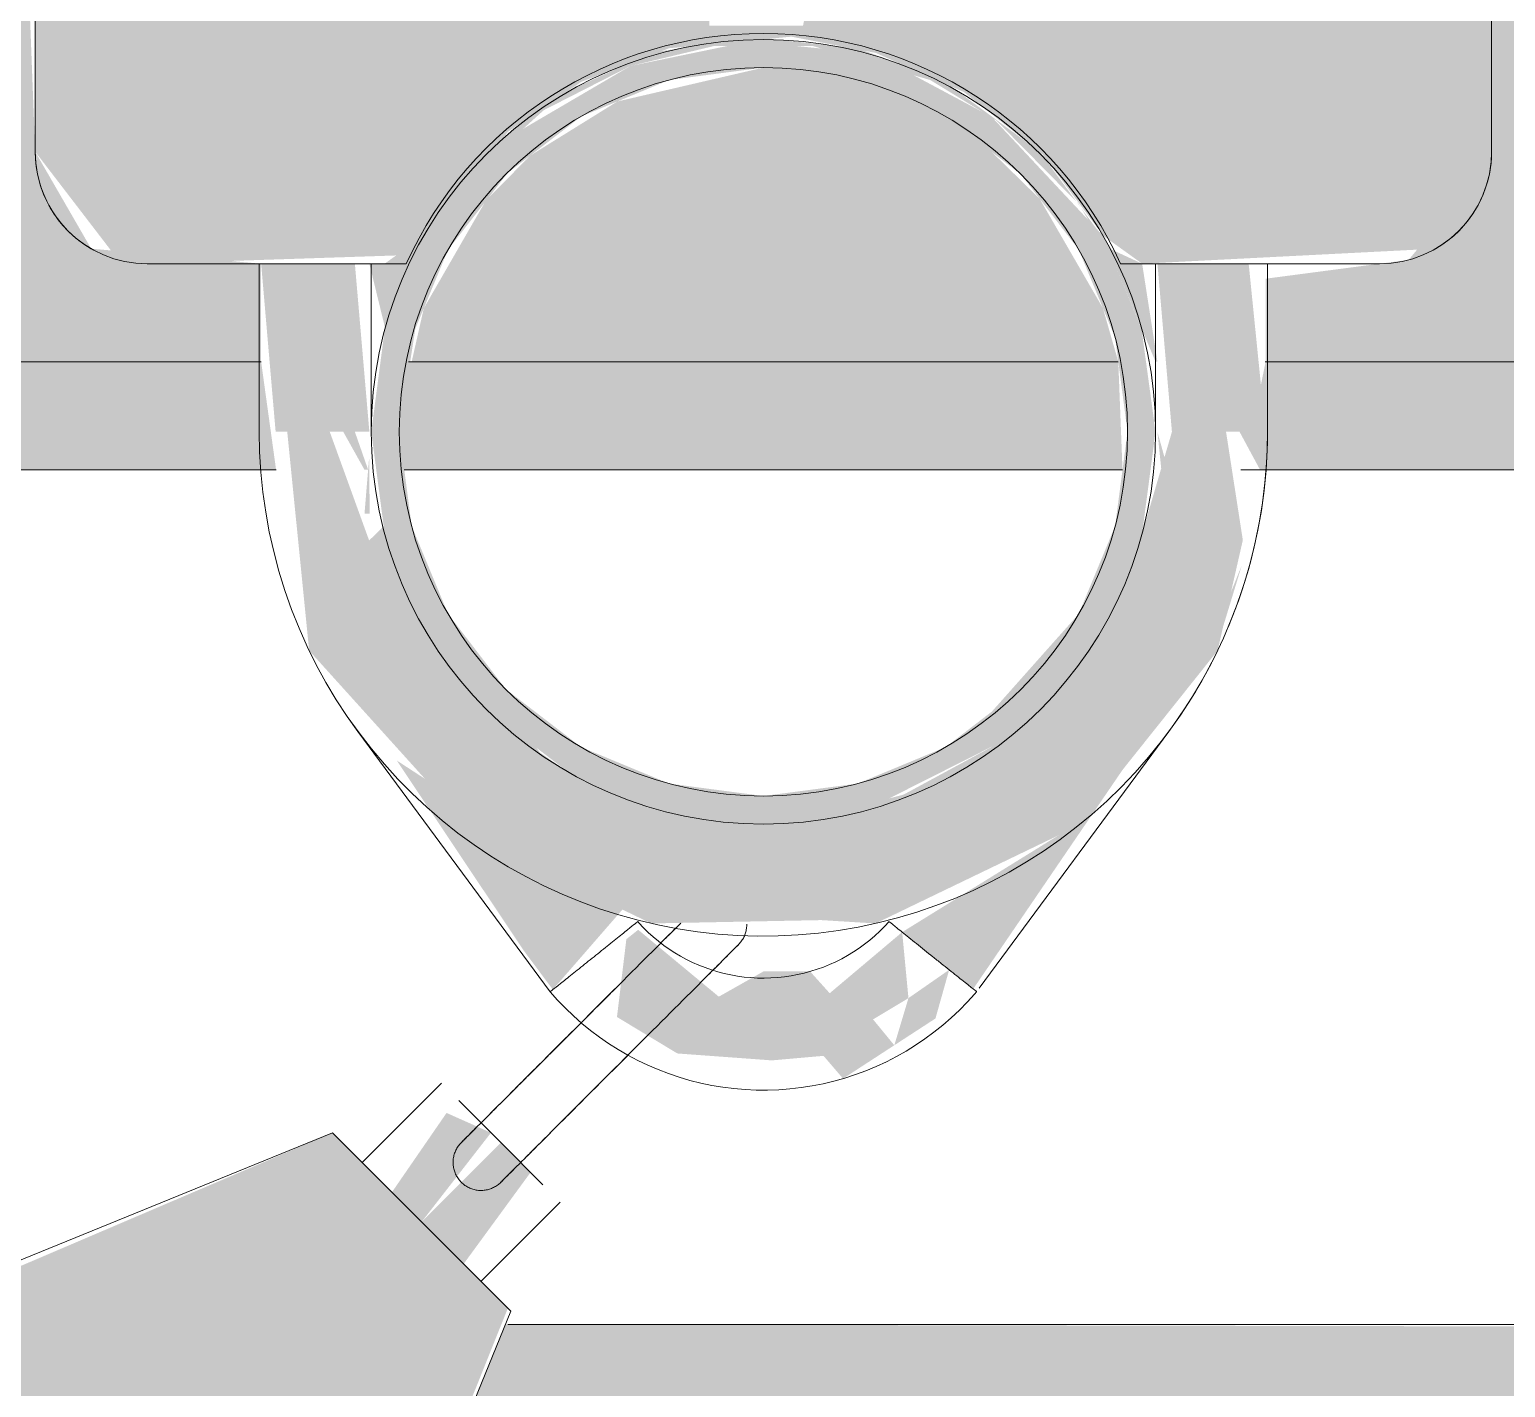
# Model space of a CAD drawing. Header units: inches. Extents: x -54880 to -186, y -132 to 853.
# Drawn here: x -25666.29 to -25659.7, y 282.67 to 288.73 of the extents above; entities that cross this region are included whole.
import ezdxf

# ---------------------------------------------------------------- set-up
doc = ezdxf.new("R2010")
doc.units = ezdxf.units.IN
doc.header["$MEASUREMENT"] = 0
doc.layers.add('Q-SPCQ', color=91, linetype='Continuous', lineweight=9)
doc.layers.add('S-BEAM', color=12, linetype='Continuous', lineweight=9)

# ---------------------------------------------------------------- blocks, each defined once
blk = doc.blocks.new('Girt_Z - 10_D-1029088-Section 13')
at = {"layer": 'S-BEAM'}
h = blk.add_hatch(color=256, dxfattribs=at)
h.paths.add_polyline_path([(-26260.6402, 287.25), (-25985.8902, 287.25), (-25985.8902, 289.6172), (-26260.6402, 289.6172)], flags=0)
h.paths.add_polyline_path([(-22802.1402, 287.25), (-22802.1402, 289.6172), (-23080.8902, 289.6172), (-23080.8902, 287.25), (-22838.9369, 287.25)], flags=0)
h.paths.add_polyline_path([(-25975.8902, 287.25), (-25908.0825, 287.3321), (-25907.8902, 287.5114), (-25907.8902, 289.4889), (-25907.7652, 289.5), (-25907.7652, 289.6172), (-25975.8902, 289.6172)], flags=0)
h.paths.add_polyline_path([(-23090.8902, 287.25), (-23090.8902, 289.6172), (-23370.3902, 289.6172), (-23370.3902, 287.25), (-23115.4109, 287.25)], flags=0)
h.paths.add_polyline_path([(-24913.5237, 287.25), (-24910.4242, 287.25), (-24910.4242, 289.5), (-24911.1065, 289.5), (-24911.1065, 289.0625), (-24911.3702, 289.0625), (-24911.4349, 288.75), (-24911.8531, 288.75), (-24911.8643, 289.0625), (-24912.1168, 289.0625), (-24912.1168, 289.5), (-24912.5152, 289.4375), (-24912.5857, 288.0654), (-24912.8858, 287.7045), (-24913.5237, 287.6206), (-24913.5237, 287.3974)], flags=0)
h.paths.add_polyline_path([(-24914.1956, 287.25), (-24914.1814, 287.25), (-24914.2497, 287.4887), (-24914.5322, 287.9771), (-24914.7256, 288.1705), (-24915.1134, 288.4113), (-24915.3715, 288.5107), (-24915.7652, 288.5625), (-24916.417, 288.4113), (-24916.8409, 288.1429), (-24916.9983, 287.9771), (-24917.2808, 287.4887), (-24917.3349, 287.25), (-24914.2497, 287.25)], flags=0)
h.paths.add_polyline_path([(-23380.3902, 287.25), (-23380.3902, 289.6172), (-23659.8902, 289.6172), (-23659.8902, 287.25), (-23391.8849, 287.25)], flags=0)
h.paths.add_polyline_path([(-24914.0152, 287.25), (-24914.0067, 287.25), (-24914.0749, 287.6875), (-24914.1956, 287.7266), (-24914.6521, 288.302), (-24914.9527, 288.4991), (-24915.3446, 288.6489), (-24915.7652, 288.7005), (-24916.2667, 288.6279), (-24916.7182, 288.4207), (-24917.0459, 288.1417), (-24917.2827, 287.811), (-24917.4556, 287.6875), (-24917.5237, 287.6875), (-24917.4527, 287.3974), (-24917.0764, 288.0788), (-24916.7453, 288.3724), (-24916.3567, 288.5705), (-24915.9873, 288.6583), (-24915.5432, 288.6583), (-24915.1134, 288.5455), (-24914.6521, 288.2703), (-24914.3579, 287.9536), (-24914.1956, 287.6819), (-24914.0564, 287.25)], flags=0)
h.paths.add_polyline_path([(-23669.8902, 287.25), (-23669.8902, 289.6172), (-23949.3902, 289.6172), (-23949.3902, 287.25), (-23737.4774, 287.25)], flags=0)
h.paths.add_polyline_path([(-23959.3902, 287.25), (-23959.3902, 289.6172), (-24238.8902, 289.6172), (-24238.8902, 287.25), (-24013.9514, 287.25)], flags=0)
h.paths.add_polyline_path([(-24918.0067, 287.25), (-24918.0067, 287.6875), (-24918.7652, 287.7545), (-24919.0152, 288.1875), (-24919.0152, 289.6172), (-24927.3617, 289.5419), (-24927.3617, 289.5), (-24928.1065, 289.5), (-24928.1065, 289.0625), (-24928.3702, 289.0625), (-24928.4349, 288.75), (-24928.8531, 288.75), (-24928.8643, 289.0625), (-24929.1168, 289.0625), (-24929.1168, 289.5), (-24930.3702, 289.5), (-24930.3702, 288.6875), (-24929.7367, 288.75), (-24929.7367, 289.375), (-24929.5492, 289.375), (-24929.5492, 288.6875), (-24926.6117, 288.6279), (-24926.6117, 287.25), (-24921.1317, 287.25)], flags=0)
h.paths.add_polyline_path([(-24248.8902, 287.25), (-24248.8902, 289.6172), (-24528.3902, 289.6172), (-24528.3902, 287.25), (-24290.4254, 287.25)], flags=0)
h.paths.add_polyline_path([(-25652.1688, 287.25), (-25652.1688, 288.6875), (-25649.2313, 288.75), (-25649.2313, 289.375), (-25649.0438, 289.375), (-25649.0438, 288.6875), (-25648.4103, 288.6875), (-25648.4103, 289.5), (-25649.6636, 289.5), (-25649.6636, 289.0625), (-25649.9273, 289.0625), (-25649.992, 288.75), (-25650.4103, 288.75), (-25650.4214, 289.0625), (-25650.674, 289.0625), (-25650.674, 289.5), (-25651.4188, 289.5419), (-25651.4188, 289.6172), (-25659.7652, 289.5312), (-25659.8357, 288.0654), (-25660.1358, 287.7045), (-25660.7737, 287.6206), (-25660.7737, 287.25), (-25655.5158, 287.25)], flags=0)
h.paths.add_polyline_path([(-24998.8901, 287.25), (-24986.6117, 287.25), (-24986.6117, 288.6875), (-24983.6742, 288.75), (-24983.6742, 289.375), (-24983.4867, 289.375), (-24983.4867, 288.6875), (-24982.8531, 288.6875), (-24982.8531, 289.5), (-24984.1065, 289.5), (-24984.1065, 289.0625), (-24984.3702, 289.0625), (-24984.4349, 288.75), (-24984.8531, 288.75), (-24984.8643, 289.0625), (-24985.1168, 289.0625), (-24985.1168, 289.5), (-24985.8617, 289.5419), (-24985.8617, 289.6172), (-25000.3617, 289.5419), (-25000.3617, 289.5), (-25001.1065, 289.5), (-25001.1065, 289.0625), (-25001.3702, 289.0625), (-25001.4349, 288.75), (-25001.8531, 288.75), (-25001.8643, 289.0625), (-25002.1168, 289.0625), (-25002.1168, 289.5), (-25002.7992, 289.5), (-25002.7992, 287.25)], flags=0)
h.paths.add_polyline_path([(-24538.3902, 287.25), (-24538.3902, 289.6172), (-24671.0152, 289.6172), (-24671.0152, 289.5), (-24670.8902, 289.4561), (-24670.8093, 287.3901), (-24670.7263, 287.2777), (-24670.6979, 287.25), (-24566.8994, 287.25)], flags=0)
h.paths.add_polyline_path([(-25664.1556, 287.25), (-25661.4314, 287.25), (-25661.4997, 287.4887), (-25661.7822, 287.9771), (-25661.9957, 288.1859), (-25662.4641, 288.453), (-25662.5946, 288.5071), (-25663.0152, 288.5625), (-25663.667, 288.4113), (-25664.0549, 288.1705), (-25664.2527, 287.9714), (-25664.5308, 287.4887), (-25664.5849, 287.25), (-25664.4225, 287.25)], flags=0)
h.paths.add_polyline_path([(-25661.2567, 287.25), (-25661.3249, 287.6875), (-25661.4601, 287.75), (-25661.7823, 288.1875), (-25662.2171, 288.5071), (-25662.5946, 288.6489), (-25663.0756, 288.7005), (-25663.5167, 288.6279), (-25663.9682, 288.4207), (-25664.2612, 288.1749), (-25664.5318, 287.8125), (-25664.7056, 287.6875), (-25664.7737, 287.6875), (-25664.7027, 287.3974), (-25664.3367, 288.0654), (-25663.9953, 288.3724), (-25663.6088, 288.5696), (-25663.2373, 288.6583), (-25662.7932, 288.6583), (-25662.2708, 288.5071), (-25661.9756, 288.3267), (-25661.6079, 287.9536), (-25661.4456, 287.6819), (-25661.2652, 287.25)], flags=0)
h.paths.add_polyline_path([(-24910.1742, 287.25), (-24909.0492, 287.25), (-24909.0492, 289.5), (-24910.1742, 289.5), (-24910.1742, 287.3974)], flags=0)
h.paths.add_polyline_path([(-24908.7992, 287.25), (-24827.8902, 287.25), (-24827.8902, 289.6172), (-24906.3617, 289.5419), (-24906.3617, 289.5), (-24907.1065, 289.5), (-24907.1065, 289.0625), (-24907.3702, 289.0625), (-24907.4349, 288.75), (-24907.8531, 288.75), (-24907.8643, 289.0625), (-24908.1168, 289.0625), (-24908.1168, 289.5), (-24908.7992, 289.5), (-24908.7992, 287.3974)], flags=0)
h.paths.add_polyline_path([(-25003.0492, 287.25), (-25003.0492, 289.5), (-25004.1742, 289.5), (-25004.1742, 287.25)], flags=0)
h.paths.add_polyline_path([(-25004.4242, 287.25), (-25004.4242, 289.5), (-25005.1065, 289.5), (-25005.1065, 289.0625), (-25005.3702, 289.0625), (-25005.4349, 288.75), (-25005.8531, 288.75), (-25005.8643, 289.0625), (-25006.1168, 289.0625), (-25006.1168, 289.5), (-25006.8617, 289.5419), (-25006.8617, 289.6172), (-25107.3902, 289.6172), (-25107.3902, 287.25), (-25007.5299, 287.25)], flags=0)
h.paths.add_polyline_path([(-25117.3902, 287.25), (-25117.3902, 289.6172), (-25396.8902, 289.6172), (-25396.8902, 287.25), (-25119.8474, 287.25)], flags=0)
h.paths.add_polyline_path([(-25905.9256, 287.25), (-25822.7652, 287.25), (-25822.7876, 289.6172), (-25906.2652, 289.6172), (-25906.2652, 289.5), (-25906.1402, 289.4561), (-25906.0704, 287.5279), (-25905.9684, 287.3321)], flags=0)
h.paths.add_polyline_path([(-25406.8902, 287.25), (-25406.8902, 289.6172), (-25571.9188, 289.5419), (-25571.9188, 289.5), (-25572.6636, 289.5), (-25572.6636, 289.0625), (-25572.9273, 289.0625), (-25572.992, 288.75), (-25573.4103, 288.75), (-25573.4214, 289.0625), (-25573.674, 289.0625), (-25573.674, 289.5), (-25574.3563, 289.5), (-25574.3563, 287.25), (-25465.4399, 287.25)], flags=0)
h.paths.add_polyline_path([(-25574.6063, 287.25), (-25574.6063, 289.5), (-25575.7313, 289.5), (-25575.7313, 287.25)], flags=0)
h.paths.add_polyline_path([(-25575.9813, 287.25), (-25575.9813, 289.5), (-25576.6636, 289.5), (-25576.6636, 289.0625), (-25576.9273, 289.0625), (-25576.992, 288.75), (-25577.4103, 288.75), (-25577.4214, 289.0625), (-25577.674, 289.0625), (-25577.7575, 289.5), (-25578.4188, 289.5419), (-25578.4188, 289.6172), (-25592.9188, 289.5419), (-25592.9188, 289.5), (-25593.6636, 289.5), (-25593.6636, 289.0625), (-25593.9273, 289.0625), (-25593.992, 288.75), (-25594.4103, 288.75), (-25594.4214, 289.0625), (-25594.674, 289.0625), (-25594.674, 289.5), (-25595.9273, 289.5), (-25595.9273, 288.6875), (-25595.2938, 288.6875), (-25595.2938, 289.375), (-25595.1063, 289.375), (-25595.0371, 288.6875), (-25592.1688, 288.6279), (-25592.1688, 287.25), (-25577.7575, 287.25)], flags=0)
h.paths.add_polyline_path([(-25821.2652, 287.25), (-25696.3902, 287.25), (-25696.3902, 289.6172), (-25821.2652, 289.6172), (-25821.2652, 287.3974)], flags=0)
h.paths.add_polyline_path([(-24817.8902, 287.25), (-24757.5152, 287.25), (-24757.5376, 289.6172), (-24817.8902, 289.6172)], flags=0)
h.paths.add_polyline_path([(-24672.8549, 287.25), (-24672.6402, 287.7652), (-24672.6402, 289.4889), (-24672.5152, 289.5), (-24672.5152, 289.6172), (-24756.0152, 289.6172), (-24756.0152, 287.25), (-24679.217, 287.25)], flags=0)
h.paths.add_polyline_path([(-25686.3902, 287.25), (-25669.9813, 287.25), (-25669.9813, 289.5), (-25670.6636, 289.5), (-25670.6636, 289.0625), (-25670.9273, 289.0625), (-25670.992, 288.75), (-25671.4103, 288.75), (-25671.4214, 289.0625), (-25671.674, 289.0625), (-25671.674, 289.5), (-25672.4188, 289.5419), (-25672.4188, 289.6172), (-25686.3902, 289.6172), (-25686.3902, 287.3974)], flags=0)
h.paths.add_polyline_path([(-25669.7313, 287.25), (-25668.6063, 287.25), (-25668.6063, 289.5), (-25669.7313, 289.5), (-25669.7313, 287.3974)], flags=0)
h.paths.add_polyline_path([(-25668.3563, 287.25), (-25665.2567, 287.25), (-25665.2567, 287.6875), (-25666.0152, 287.7545), (-25666.2652, 288.1875), (-25666.3156, 289.5), (-25666.6636, 289.5), (-25666.6636, 289.0625), (-25666.9273, 289.0625), (-25666.992, 288.75), (-25667.4103, 288.75), (-25667.4214, 289.0625), (-25667.674, 289.0625), (-25667.674, 289.5), (-25668.3563, 289.5), (-25668.3563, 287.3974)], flags=0)
h.paths.add_polyline_path([(-24954.8289, 288.6875), (-24931.6742, 288.75), (-24931.6742, 289.375), (-24931.4867, 289.375), (-24931.4867, 288.6875), (-24930.8531, 288.6875), (-24930.8531, 289.5), (-24932.1065, 289.5), (-24932.1065, 289.0625), (-24932.3702, 289.0625), (-24932.4349, 288.75), (-24932.8531, 288.75), (-24932.8643, 289.0625), (-24933.1168, 289.0625), (-24933.1168, 289.5), (-24933.8617, 289.5419), (-24933.8617, 289.6172), (-24953.3617, 289.5419), (-24953.3617, 289.5), (-24954.1065, 289.5), (-24954.1065, 289.0625), (-24954.3702, 289.0625), (-24954.4349, 288.75), (-24954.8531, 288.75), (-24954.8643, 289.0625), (-24955.1168, 289.0625), (-24955.1168, 289.5), (-24956.1417, 289.5), (-24956.1417, 289.3125), (-24956.3702, 289.3125), (-24956.369, 288.6875), (-24955.7829, 288.6875), (-24955.9655, 289.1891), (-24955.766, 289.1891), (-24955.7367, 289.2533), (-24955.691, 289.375), (-24955.5492, 289.375), (-24955.5492, 288.6875), (-24954.8531, 288.6875)], flags=0)
h.paths.add_polyline_path([(-24981.7367, 288.6875), (-24981.7367, 289.375), (-24981.5492, 289.375), (-24981.5492, 288.6875), (-24957.6742, 288.6875), (-24957.6742, 289.375), (-24957.4867, 289.375), (-24957.434, 289.2533), (-24957.2578, 289.1891), (-24957.4404, 288.6875), (-24956.8531, 288.6875), (-24956.8543, 289.3125), (-24957.0816, 289.3125), (-24957.0816, 289.5), (-24958.1065, 289.5), (-24958.1065, 289.0625), (-24958.3702, 289.0625), (-24958.4349, 288.75), (-24958.8531, 288.75), (-24958.8643, 289.0625), (-24959.1168, 289.0625), (-24959.1168, 289.5), (-24959.8617, 289.5419), (-24959.8617, 289.6172), (-24979.3617, 289.5419), (-24979.3617, 289.5), (-24980.1065, 289.5), (-24980.1065, 289.0625), (-24980.3702, 289.0625), (-24980.4349, 288.75), (-24980.8531, 288.75), (-24980.8643, 289.0625), (-24981.1168, 289.0625), (-24981.1168, 289.5), (-24982.3702, 289.5), (-24982.3702, 288.6875), (-24981.8617, 288.6875)], flags=0)
h.paths.add_polyline_path([(-25619.9273, 288.6875), (-25597.2313, 288.75), (-25597.2313, 289.375), (-25597.0438, 289.375), (-25597.0438, 288.6875), (-25596.4103, 288.6875), (-25596.4103, 289.5), (-25597.6636, 289.5), (-25597.6636, 289.0625), (-25597.9273, 289.0625), (-25597.992, 288.75), (-25598.4103, 288.75), (-25598.4214, 289.0625), (-25598.674, 289.0625), (-25598.674, 289.5), (-25599.4188, 289.5419), (-25599.4188, 289.6172), (-25618.9188, 289.5419), (-25618.9188, 289.5), (-25619.6636, 289.5), (-25619.6636, 289.0625), (-25619.9273, 289.0625), (-25619.992, 288.75), (-25620.4103, 288.75), (-25620.4214, 289.0625), (-25620.674, 289.0625), (-25620.674, 289.5), (-25621.6988, 289.5), (-25621.6988, 289.3125), (-25621.9273, 289.3125), (-25621.9261, 288.6875), (-25621.3401, 288.6875), (-25621.5226, 289.1891), (-25621.3231, 289.1891), (-25621.2938, 289.2533), (-25621.2938, 289.375), (-25621.1063, 289.375), (-25621.1063, 288.6875), (-25619.9523, 288.6875)], flags=0)
h.paths.add_polyline_path([(-25624.3853, 288.6875), (-25623.2313, 288.6875), (-25623.2313, 289.375), (-25623.0438, 289.375), (-25622.9911, 289.2533), (-25622.8149, 289.1891), (-25622.9975, 288.6875), (-25622.4103, 288.6875), (-25622.4114, 289.3125), (-25622.6387, 289.3125), (-25622.6387, 289.5), (-25623.6636, 289.5), (-25623.6636, 289.0625), (-25623.9273, 289.0625), (-25623.992, 288.75), (-25624.4103, 288.75), (-25624.4214, 289.0625), (-25624.674, 289.0625), (-25624.674, 289.5), (-25625.4188, 289.5419), (-25625.4188, 289.6172), (-25644.9188, 289.5419), (-25644.9188, 289.5), (-25645.6636, 289.5), (-25645.6636, 289.0625), (-25645.9273, 289.0625), (-25645.992, 288.75), (-25646.4103, 288.75), (-25646.4214, 289.0625), (-25646.674, 289.0625), (-25646.674, 289.5), (-25647.9273, 289.5), (-25647.9273, 288.6875), (-25647.2938, 288.6875), (-25647.2938, 289.375), (-25647.1063, 289.375), (-25647.1063, 288.6875), (-25624.386, 288.6875)], flags=0)
h = blk.add_hatch(color=256, dxfattribs=at)
h.paths.add_polyline_path([(-24990.2502, 286.7679), (-24986.6117, 286.7679), (-24986.6117, 287.25), (-25002.7992, 287.25), (-25002.7992, 286.7679), (-24998.8901, 286.7679)], flags=0)
h.paths.add_polyline_path([(-22802.1402, 286.7679), (-22802.1402, 287.25), (-23080.8902, 287.25), (-23080.8902, 286.7679), (-22838.9369, 286.7679)], flags=0)
h.paths.add_polyline_path([(-26260.3027, 286.7679), (-25985.8902, 286.7679), (-25985.8902, 287.25), (-26260.6402, 287.25), (-26260.6402, 286.7679)], flags=0)
h.paths.add_polyline_path([(-25975.8902, 286.7679), (-25907.7886, 286.7679), (-25908.0825, 287.25), (-25975.8902, 287.25)], flags=0)
h.paths.add_polyline_path([(-23090.8902, 286.7679), (-23090.8902, 287.25), (-23370.3902, 287.25), (-23370.3902, 286.7679), (-23115.4109, 286.7679)], flags=0)
h.paths.add_polyline_path([(-23380.3902, 286.7679), (-23380.3902, 287.25), (-23659.8902, 287.25), (-23659.8902, 286.7679), (-23391.8849, 286.7679)], flags=0)
h.paths.add_polyline_path([(-25905.6745, 286.7679), (-25822.7652, 286.7679), (-25822.7652, 287.25), (-25905.9256, 287.25)], flags=0)
h.paths.add_polyline_path([(-23669.8902, 286.7679), (-23669.8902, 287.25), (-23949.3902, 287.25), (-23949.3902, 286.7679), (-23737.4774, 286.7679)], flags=0)
h.paths.add_polyline_path([(-23959.3902, 286.7679), (-23959.3902, 287.25), (-24238.8902, 287.25), (-24238.8902, 286.7679), (-24013.9514, 286.7679)], flags=0)
h.paths.add_polyline_path([(-25821.2652, 286.7679), (-25696.3902, 286.7679), (-25696.3902, 287.25), (-25821.2652, 287.25)], flags=0)
h.paths.add_polyline_path([(-24248.8902, 286.7679), (-24248.8902, 287.25), (-24528.3902, 287.25), (-24528.3902, 286.7679), (-24290.4254, 286.7679)], flags=0)
h.paths.add_polyline_path([(-24538.3902, 286.7679), (-24538.3902, 287.25), (-24670.7407, 287.25), (-24670.92, 286.7679), (-24566.8994, 286.7679)], flags=0)
h.paths.add_polyline_path([(-25686.3902, 286.7679), (-25669.9813, 286.7679), (-25669.9813, 287.25), (-25686.3902, 287.25)], flags=0)
h.paths.add_polyline_path([(-24673.106, 286.7679), (-24672.8549, 287.25), (-24756.0152, 287.25), (-24756.0152, 286.7679), (-24679.217, 286.7679)], flags=0)
h.paths.add_polyline_path([(-25669.7313, 286.7679), (-25668.6063, 286.7679), (-25668.6063, 287.25), (-25669.7313, 287.25)], flags=0)
h.paths.add_polyline_path([(-25668.3563, 286.7679), (-25665.19, 286.7679), (-25665.2567, 287.25), (-25668.3563, 287.25), (-25668.3563, 286.9375)], flags=0)
h.paths.add_polyline_path([(-25664.6179, 286.7679), (-25661.4126, 286.7679), (-25661.4314, 287.25), (-25664.5991, 287.25), (-25664.6402, 286.9375)], flags=0)
h.paths.add_polyline_path([(-25664.7792, 286.7679), (-25664.8384, 286.9375), (-25664.8902, 286.9375), (-25664.7954, 286.7679)], flags=0)
h.paths.add_polyline_path([(-24757.5152, 286.7679), (-24757.5152, 287.25), (-24817.8902, 287.25), (-24817.8902, 286.7679), (-24765.6151, 286.7679)], flags=0)
h.paths.add_polyline_path([(-25661.2392, 286.7679), (-25661.2098, 286.7679), (-25661.2567, 286.9375)], flags=0)
h.paths.add_polyline_path([(-24827.8902, 286.7679), (-24827.8902, 287.25), (-24908.7992, 287.25), (-24908.7992, 286.7679), (-24843.3734, 286.7679)], flags=0)
h.paths.add_polyline_path([(-25661.1358, 286.7679), (-25661.0987, 286.7679), (-25661.1402, 286.7814)], flags=0)
h.paths.add_polyline_path([(-25660.7725, 286.7679), (-25652.1688, 286.7679), (-25652.1688, 287.25), (-25660.7737, 287.25), (-25660.8384, 286.9375), (-25660.8902, 286.9375), (-25660.7987, 286.7679), (-25660.7737, 286.7679)], flags=0)
h.paths.add_polyline_path([(-24909.0492, 286.7679), (-24909.0492, 287.25), (-24910.1742, 287.25), (-24910.1742, 286.7679)], flags=0)
h.paths.add_polyline_path([(-24910.4242, 286.7679), (-24910.4242, 287.25), (-24913.5237, 287.25), (-24913.5237, 286.7679), (-24912.4919, 286.7679)], flags=0)
h.paths.add_polyline_path([(-25592.1688, 286.7679), (-25575.9813, 286.7679), (-25575.9813, 287.25), (-25592.1688, 287.25), (-25592.1688, 286.9375)], flags=0)
h.paths.add_polyline_path([(-25575.7313, 286.7679), (-25574.6063, 286.7679), (-25574.6063, 287.25), (-25575.7313, 287.25)], flags=0)
h.paths.add_polyline_path([(-25574.3563, 286.7679), (-25406.8902, 286.7679), (-25406.8902, 287.25), (-25574.3563, 287.25)], flags=0)
h.paths.add_polyline_path([(-25396.8902, 286.7679), (-25117.3902, 286.7679), (-25117.3902, 287.25), (-25396.8902, 287.25)], flags=0)
h.paths.add_polyline_path([(-24913.9306, 286.7679), (-24913.942, 286.9375), (-24914.0067, 286.9906), (-24913.9401, 286.7679)], flags=0)
h.paths.add_polyline_path([(-25107.3902, 286.7679), (-25004.4242, 286.7679), (-25004.4242, 287.25), (-25107.3902, 287.25)], flags=0)
h.paths.add_polyline_path([(-24914.1626, 286.7679), (-24914.1814, 287.25), (-24917.3491, 287.25), (-24917.3349, 286.7679), (-24914.1647, 286.7679)], flags=0)
h.paths.add_polyline_path([(-25004.1742, 286.7679), (-25003.0492, 286.7679), (-25003.0492, 287.25), (-25004.1742, 287.25)], flags=0)
h.paths.add_polyline_path([(-24926.6117, 286.7679), (-24917.8954, 286.7679), (-24917.942, 286.9375), (-24918.0067, 286.9375), (-24918.0067, 287.25), (-24926.6117, 287.25), (-24926.6117, 286.9375)], flags=0)
h.paths.add_polyline_path([(-24917.5237, 286.9375), (-24917.5124, 286.9589), (-24917.5237, 287.25)], flags=0)
h.paths.add_polyline_path([(-24917.5691, 286.7679), (-24917.5413, 286.7679), (-24917.5706, 286.7679)], flags=0)
for p, q in [((-25668.3563, 287.25), (-25665.2567, 287.25)), ((-25664.5991, 287.25), (-25661.4314, 287.25)), ((-25660.776, 287.25), (-25652.1688, 287.25)), ((-25665.19, 286.7679), (-25668.3563, 286.7679)), ((-25661.4126, 286.7679), (-25664.6179, 286.7679)), ((-25652.1688, 286.7679), (-25660.8851, 286.7679))]:
    blk.add_line(p, q, dxfattribs=at)
blk = doc.blocks.new('Basketball_Backstop-Performance_Sports_Systems-3103-Ceiling_Hung - 27_-0_ to 27_-11 7_8_-652462-Section 13')
at = {"layer": 'Q-SPCQ'}
h = blk.add_hatch(color=256, dxfattribs=at)
h.paths.add_polyline_path([(-25618.8614, 281.375), (-25574.1739, 281.375), (-25574.1739, 282.955), (-25620.6739, 282.875), (-25620.6739, 281.375), (-25618.9743, 281.375)], flags=0)
h.paths.add_polyline_path([(-25670.1739, 281.375), (-25668.8263, 281.4228), (-25668.4599, 282.1327), (-25667.8425, 282.6069), (-25667.3209, 282.8378), (-25667.0338, 282.955), (-25670.1739, 282.955), (-25670.1739, 281.4228)], flags=0)
h.paths.add_polyline_path([(-25623.6739, 281.375), (-25623.6739, 282.875), (-25664.1669, 282.955), (-25664.8116, 281.375), (-25623.8302, 281.375)], flags=0)
h.paths.add_polyline_path([(-25622.0794, 282.0594), (-25622.0717, 281.8477), (-25621.9813, 282.0594), (-25621.9813, 282.2365), (-25622.0769, 282.064)], flags=0)
h.paths.add_polyline_path([(-25622.2327, 282.0519), (-25622.1049, 282.1069), (-25622.1739, 282.2124), (-25622.23, 282.0594)], flags=0)
h.paths.add_polyline_path([(-25622.3563, 281.8081), (-25622.2536, 281.8436), (-25622.271, 282.109), (-25622.3563, 282.1575), (-25622.3563, 281.8346)], flags=0)
h.paths.add_polyline_path([(-25621.8563, 281.9282), (-25621.7989, 282.125), (-25621.8563, 281.9375)], flags=0)
h.paths.add_polyline_path([(-25622.1688, 282.2265), (-25621.9813, 282.3125), (-25621.9864, 282.3959), (-25622.3563, 282.3902), (-25622.271, 282.232), (-25622.1739, 282.2267)], flags=0)
blk.add_line((-25664.1556, 282.955), (-25622.6688, 282.955), dxfattribs=at)
blk = doc.blocks.new('Basketball_Backstop-Performance_Sports_Systems-3103-Ceiling_Hung - 27_-0_ to 27_-11 7_8_-V63-Section 13')
at = {"layer": 'Q-SPCQ'}
h = blk.add_hatch(color=256, dxfattribs=at)
h.paths.add_polyline_path([(-25665.0152, 286.9375), (-25664.7737, 286.9375), (-25664.8384, 287.6875), (-25665.2567, 287.6875), (-25665.192, 286.9375), (-25665.0799, 286.9375)], flags=0)
h.paths.add_polyline_path([(-25665.0152, 290.125), (-25664.7737, 290.125), (-25664.8384, 290.4375), (-25665.2567, 290.4375), (-25665.1874, 290.125), (-25665.021, 290.125)], flags=0)
h = blk.add_hatch(color=256, dxfattribs=at)
h.paths.add_polyline_path([(-25661.0152, 286.9375), (-25660.7737, 286.9375), (-25660.8495, 287.6875), (-25661.2567, 287.6875), (-25661.192, 286.9375), (-25661.0799, 286.9375)], flags=0)
h.paths.add_polyline_path([(-25660.9563, 290.125), (-25660.7737, 290.125), (-25660.8384, 290.4375), (-25661.2567, 290.4375), (-25661.192, 290.125), (-25661.0152, 290.125)], flags=0)
for points in [[(-25665.7652, 287.6875), (-25664.5849, 287.7266), (-25664.1556, 288.276), (-25663.8277, 288.4991), (-25663.4358, 288.6489), (-25662.8902, 288.7005), (-25662.5138, 288.6279), (-25662.1201, 288.453), (-25661.7692, 288.1749), (-25661.4986, 287.8125), (-25661.3249, 287.6875), (-25660.0152, 287.7545), (-25659.7652, 288.1875), (-25659.8357, 289.375), (-25662.5777, 289.375), (-25662.5777, 289.0625), (-25662.7737, 289.0625), (-25662.8384, 288.75), (-25663.2567, 288.75), (-25663.2567, 289.0625), (-25663.4527, 289.0625), (-25663.4527, 289.375), (-25666.2652, 289.375), (-25666.2652, 288.1875), (-25665.8946, 287.7045)], [(-25662.5146, 284.7439), (-25661.6124, 285.1784), (-25660.988, 285.9613), (-25660.8756, 286.4541), (-25660.9505, 286.9375), (-25661.1402, 286.9375), (-25661.192, 286.9375), (-25661.3249, 286.4846), (-25661.6857, 285.8201), (-25661.9991, 285.5302), (-25662.3898, 285.3186), (-25662.7634, 285.2206), (-25663.217, 285.2141), (-25663.7382, 285.359), (-25663.8902, 285.422), (-25664.0128, 285.5067), (-25664.6923, 286.4525), (-25664.7099, 286.5169), (-25664.7747, 286.4525), (-25664.9505, 286.9375), (-25665.1402, 286.9375), (-25665.0424, 285.9613), (-25664.2716, 285.1078), (-25663.5159, 284.7439), (-25662.7572, 284.7588)], [(-25664.7954, 286.5729), (-25664.7723, 286.5729), (-25664.7747, 286.8232)], [(-25662.0789, 284.4516), (-25661.2657, 285.6444), (-25661.3002, 285.6422), (-25661.6987, 285.1368), (-25662.3959, 284.7052), (-25662.1223, 284.486)], [(-25663.955, 284.4488), (-25663.6388, 284.8122), (-25664.6514, 285.4709), (-25664.0846, 284.6226), (-25663.9752, 284.4759)], [(-25664.5404, 283.4124), (-25664.231, 283.8101), (-25664.4292, 283.8985), (-25664.6729, 283.545), (-25664.609, 283.481)], [(-25664.3529, 283.2249), (-25664.0542, 283.6333), (-25664.1868, 283.7659), (-25664.5404, 283.4124), (-25664.4078, 283.2798)]]:
    blk.add_hatch(color=256, dxfattribs=at).paths.add_polyline_path(points, flags=0)
h = blk.add_hatch(color=256, dxfattribs=at)
h.paths.add_polyline_path([(-25663.0152, 285.1875), (-25662.5623, 285.2471), (-25661.9957, 285.5329), (-25661.7778, 285.7001), (-25661.4997, 286.0625), (-25661.3249, 286.4846), (-25661.2652, 286.9375), (-25661.3278, 287.3974), (-25661.4997, 287.8125), (-25661.9957, 288.3421), (-25662.4217, 288.5696), (-25662.5623, 288.6279), (-25663.0756, 288.6796), (-25663.6088, 288.5696), (-25664.1556, 288.2494), (-25664.2527, 288.1749), (-25664.5308, 287.8125), (-25664.7056, 287.3904), (-25664.7652, 286.9375), (-25664.7056, 286.4846), (-25664.5308, 286.0625), (-25664.1556, 285.6256), (-25663.8902, 285.422), (-25663.4682, 285.2471)], flags=0)
h.paths.add_polyline_path([(-25663.0152, 285.3125), (-25663.4358, 285.3679), (-25663.8277, 285.5302), (-25664.1643, 285.7885), (-25664.4225, 286.125), (-25664.5849, 286.5169), (-25664.6402, 286.9375), (-25664.5686, 287.3974), (-25664.4225, 287.75), (-25664.1556, 288.0932), (-25663.8277, 288.3448), (-25663.4358, 288.5071), (-25663.0152, 288.5625), (-25662.5946, 288.5071), (-25661.9957, 288.1859), (-25661.8662, 288.0865), (-25661.6079, 287.75), (-25661.4456, 287.3581), (-25661.3902, 286.9375), (-25661.4456, 286.5169), (-25661.6079, 286.125), (-25661.9957, 285.6891), (-25662.2027, 285.5302), (-25662.5946, 285.3679)], flags=0)
h = blk.add_hatch(color=256, dxfattribs=at)
h.paths.add_polyline_path([(-25660.9636, 286.0684), (-25660.8798, 286.3428), (-25660.9284, 286.2227)], flags=0)
h.paths.add_polyline_path([(-25661.2642, 286.4577), (-25661.2317, 286.559), (-25661.2638, 286.4846)], flags=0)
h = blk.add_hatch(color=256, dxfattribs=at)
h.paths.add_polyline_path([(-25662.431, 284.2004), (-25662.2473, 284.3199), (-25662.1862, 284.537), (-25662.3679, 284.4107)], flags=0)
h.paths.add_polyline_path([(-25662.6597, 284.0516), (-25662.431, 284.2004), (-25662.5258, 284.3158), (-25662.3679, 284.4107), (-25662.3959, 284.7052), (-25662.7193, 284.4326), (-25662.8067, 284.5296), (-25663.0152, 284.5296), (-25663.2142, 284.4172), (-25663.574, 284.7155), (-25663.6268, 284.6737), (-25663.6687, 284.3265), (-25663.3992, 284.1638), (-25662.9774, 284.1329), (-25662.7468, 284.1532)], flags=0)
h = blk.add_hatch(color=256, dxfattribs=at)
h.paths.add_polyline_path([(-25667.1035, 279.0646), (-25666.6446, 279.0995), (-25666.208, 279.2452), (-25665.82, 279.4928), (-25665.5041, 279.8275), (-25665.224, 280.3643), (-25664.1556, 283.0276), (-25664.9381, 283.8101), (-25668.1252, 282.4487), (-25668.4755, 282.1082), (-25668.7075, 281.7448), (-25668.8532, 281.3082), (-25668.8881, 280.8492), (-25668.8102, 280.3956), (-25668.4755, 279.7841), (-25668.3411, 279.6117), (-25667.9781, 279.3286), (-25667.5571, 279.1425)], flags=0)
h.paths.add_polyline_path([(-25666.8845, 280.4495), (-25666.8845, 280.6898), (-25667.001, 280.5965), (-25666.9066, 280.4774)], flags=0)
h.paths.add_polyline_path([(-25667.3724, 280.5803), (-25667.1911, 280.721), (-25667.2955, 280.7748), (-25667.3359, 280.6726)], flags=0)
h.paths.add_polyline_path([(-25667.146, 281.4255), (-25667.1402, 281.1875), (-25666.9782, 281.2139), (-25667.068, 281.3271)], flags=0)
h.paths.add_polyline_path([(-25666.658, 281.2947), (-25666.8384, 281.1533), (-25666.7322, 281.1072), (-25666.6838, 281.2295)], flags=0)
h.paths.add_polyline_path([(-25666.8845, 280.4495), (-25667.3955, 280.6662), (-25667.4677, 281.1038), (-25667.1114, 281.4162), (-25666.6474, 281.2551), (-25666.5523, 280.7817), (-25666.849, 280.485)], flags=0)
h.paths.add_polyline_path([(-25666.7944, 280.7672), (-25666.5273, 280.8067), (-25666.734, 280.9375), (-25666.7737, 280.7942)], flags=0)
h.paths.add_polyline_path([(-25667.2916, 280.9005), (-25667.3955, 281.0842), (-25667.4753, 281.0461), (-25667.3356, 280.9353)], flags=0)
for p, q in [((-25666.2652, 288.1875), (-25666.2652, 289.375)), ((-25659.7652, 289.375), (-25659.7652, 288.1875)), ((-25665.7652, 287.6875), (-25664.609, 287.6875)), ((-25665.2652, 287.6875), (-25665.2652, 286.9375)), ((-25665.2652, 287.6875), (-25665.2652, 286.9375)), ((-25665.2652, 287.6875), (-25665.2652, 286.9375)), ((-25664.7652, 286.9375), (-25664.7652, 287.6875)), ((-25664.7652, 286.9375), (-25664.7652, 287.6875)), ((-25664.7652, 286.9375), (-25664.7652, 287.6875)), ((-25661.4215, 287.6875), (-25660.2652, 287.6875)), ((-25661.2652, 287.6875), (-25661.2652, 286.9375)), ((-25661.2652, 287.6875), (-25661.2652, 286.9375)), ((-25661.2652, 287.6875), (-25661.2652, 286.9375)), ((-25660.7652, 286.9375), (-25660.7652, 287.6875)), ((-25660.7652, 286.9375), (-25660.7652, 287.6875)), ((-25660.7652, 286.9375), (-25660.7652, 287.6875)), ((-25664.8247, 285.6002), (-25663.9668, 284.4395)), ((-25662.0521, 284.4551), (-25661.2058, 285.6002)), ((-25664.452, 284.0311), (-25664.8055, 283.6775)), ((-25664.3743, 283.9534), (-25664.1868, 283.7659)), ((-25664.9381, 283.8101), (-25667.7236, 282.6735)), ((-25664.1426, 283.0146), (-25664.9381, 283.8101)), ((-25664.1868, 283.7659), (-25663.9993, 283.5784)), ((-25664.2752, 283.1472), (-25663.9216, 283.5008)), ((-25665.2792, 280.2291), (-25664.1426, 283.0146))]:
    blk.add_line(p, q, dxfattribs=at)
at = {"layer": 'Q-SPCQ', "flags": 128}
for points in [[(-25665.2652, 286.9375), (-25665.2634, 286.8475), (-25665.258, 286.7577), (-25665.249, 286.6681), (-25665.2365, 286.579), (-25665.2204, 286.4905), (-25665.2007, 286.4027), (-25665.1776, 286.3157), (-25665.151, 286.2297), (-25665.121, 286.1449), (-25665.0876, 286.0613), (-25665.0509, 285.9791), (-25665.011, 285.8985), (-25664.9678, 285.8195), (-25664.9215, 285.7423), (-25664.8722, 285.6671), (-25664.8199, 285.5938), (-25664.7648, 285.5227), (-25664.7068, 285.4539), (-25664.6461, 285.3874), (-25664.5828, 285.3234), (-25664.517, 285.2621), (-25664.4488, 285.2033), (-25664.3783, 285.1474), (-25664.3056, 285.0943), (-25664.2309, 285.0442), (-25664.1542, 284.9971), (-25664.0757, 284.9531), (-25663.9955, 284.9123), (-25663.9137, 284.8747), (-25663.8305, 284.8404), (-25663.746, 284.8095), (-25663.6603, 284.782), (-25663.5736, 284.7579), (-25663.486, 284.7373), (-25663.3977, 284.7202), (-25663.3087, 284.7067), (-25663.2192, 284.6968), (-25663.1295, 284.6904), (-25663.0395, 284.6876), (-25662.9495, 284.6885), (-25662.8596, 284.6929), (-25662.77, 284.7009), (-25662.6808, 284.7125), (-25662.5921, 284.7277), (-25662.504, 284.7463), (-25662.4168, 284.7685), (-25662.3305, 284.7942), (-25662.2454, 284.8233), (-25662.1615, 284.8558), (-25662.0789, 284.8916), (-25661.9978, 284.9307), (-25661.9184, 284.973), (-25661.8407, 285.0184), (-25661.7649, 285.0669), (-25661.6911, 285.1184), (-25661.6194, 285.1728), (-25661.55, 285.23), (-25661.4828, 285.29), (-25661.4182, 285.3526), (-25661.3561, 285.4177), (-25661.2966, 285.4853), (-25661.2399, 285.5552), (-25661.1861, 285.6273), (-25661.1352, 285.7015), (-25661.0872, 285.7776), (-25661.0424, 285.8556), (-25661.0007, 285.9354), (-25660.9622, 286.0168), (-25660.9271, 286.0996), (-25660.8952, 286.1838), (-25660.8668, 286.2692), (-25660.8418, 286.3556), (-25660.8202, 286.443), (-25660.8022, 286.5312), (-25660.7877, 286.62), (-25660.7768, 286.7093), (-25660.7695, 286.799), (-25660.7657, 286.8889), (-25660.7652, 286.9375)], [(-25665.2652, 286.9375), (-25665.2634, 286.8475), (-25665.258, 286.7577), (-25665.249, 286.6681), (-25665.2365, 286.579), (-25665.2204, 286.4905), (-25665.2007, 286.4027), (-25665.1776, 286.3157)], [(-25665.2652, 286.9375), (-25665.2634, 286.8475), (-25665.258, 286.7577), (-25665.249, 286.6681), (-25665.2365, 286.579), (-25665.2204, 286.4905), (-25665.2007, 286.4027), (-25665.1776, 286.3157), (-25665.151, 286.2297), (-25665.121, 286.1449), (-25665.0876, 286.0613), (-25665.0509, 285.9791)], [(-25660.9398, 286.0686), (-25660.9067, 286.1523), (-25660.877, 286.2373), (-25660.8507, 286.3233), (-25660.8278, 286.4104), (-25660.8085, 286.4983), (-25660.7927, 286.5869), (-25660.7805, 286.676), (-25660.7718, 286.7656), (-25660.7667, 286.8555), (-25660.7652, 286.9375)], [(-25660.8668, 286.2692), (-25660.8418, 286.3556), (-25660.8202, 286.443), (-25660.8022, 286.5312), (-25660.7877, 286.62), (-25660.7768, 286.7093), (-25660.7695, 286.799), (-25660.7657, 286.8889), (-25660.7652, 286.9375)], [(-25665.121, 286.1449), (-25665.0876, 286.0613), (-25665.0509, 285.9791)], [(-25665.011, 285.8985), (-25664.9678, 285.8195), (-25664.9215, 285.7423), (-25664.8722, 285.6671), (-25664.8199, 285.5938), (-25664.7648, 285.5227)], [(-25665.011, 285.8985), (-25664.9678, 285.8195), (-25664.9215, 285.7423), (-25664.8722, 285.6671), (-25664.8247, 285.6002)], [(-25661.2058, 285.6002), (-25661.1537, 285.6736), (-25661.1047, 285.7491), (-25661.0587, 285.8264), (-25661.0158, 285.9056)], [(-25661.2966, 285.4853), (-25661.2399, 285.5552), (-25661.1861, 285.6273), (-25661.1352, 285.7015), (-25661.0872, 285.7776), (-25661.0424, 285.8556)], [(-25663.3839, 284.7456), (-25663.3955, 284.734), (-25663.4079, 284.7216), (-25663.4209, 284.7086), (-25663.4345, 284.695), (-25663.4488, 284.6807), (-25663.4638, 284.6657), (-25663.4793, 284.6502), (-25663.4953, 284.6342), (-25663.512, 284.6175), (-25663.5291, 284.6004), (-25663.5467, 284.5828), (-25663.5648, 284.5647), (-25663.5833, 284.5462), (-25663.6022, 284.5273), (-25663.6215, 284.508), (-25663.6411, 284.4884), (-25663.661, 284.4685), (-25663.6812, 284.4483), (-25663.7016, 284.4279), (-25663.7223, 284.4072), (-25663.7431, 284.3864), (-25663.7641, 284.3654), (-25663.7852, 284.3443), (-25663.8063, 284.3232), (-25663.8275, 284.302), (-25663.8332, 284.2963)], [(-25662.4542, 284.7523), (-25662.4745, 284.7303), (-25662.4957, 284.7091), (-25662.5178, 284.6887), (-25662.5406, 284.6693), (-25662.5642, 284.6508), (-25662.5885, 284.6332), (-25662.6136, 284.6166), (-25662.6392, 284.6011), (-25662.6655, 284.5866), (-25662.6923, 284.5731), (-25662.7196, 284.5607), (-25662.7474, 284.5495), (-25662.7756, 284.5393), (-25662.8042, 284.5303), (-25662.8332, 284.5224), (-25662.8624, 284.5157), (-25662.8919, 284.5102), (-25662.9216, 284.5059), (-25662.9514, 284.5027), (-25662.9814, 284.5008), (-25663.0113, 284.5), (-25663.0413, 284.5005), (-25663.0713, 284.5021), (-25663.1012, 284.5049), (-25663.1309, 284.509), (-25663.1604, 284.5142), (-25663.1897, 284.5206), (-25663.2188, 284.5281), (-25663.2475, 284.5369), (-25663.2758, 284.5467), (-25663.3037, 284.5577), (-25663.3312, 284.5698), (-25663.3581, 284.583), (-25663.3845, 284.5972), (-25663.4103, 284.6125), (-25663.4355, 284.6288), (-25663.46, 284.6461), (-25663.4838, 284.6644), (-25663.5068, 284.6836), (-25663.5291, 284.7037), (-25663.5505, 284.7247), (-25663.5711, 284.7465), (-25663.5763, 284.7523)], [(-25663.486, 284.7373), (-25663.3977, 284.7202), (-25663.3087, 284.7067), (-25663.2192, 284.6968), (-25663.1295, 284.6904), (-25663.0395, 284.6876), (-25662.9495, 284.6885), (-25662.8596, 284.6929), (-25662.77, 284.7009), (-25662.6808, 284.7125), (-25662.5921, 284.7277), (-25662.504, 284.7463)], [(-25663.4528, 284.6767), (-25663.4383, 284.6912), (-25663.4245, 284.705), (-25663.4113, 284.7182), (-25663.3988, 284.7307), (-25663.387, 284.7425)], [(-25663.0896, 284.7414), (-25663.0895, 284.7364), (-25663.0897, 284.7314), (-25663.0901, 284.7264), (-25663.0907, 284.7214), (-25663.0914, 284.7165), (-25663.0924, 284.7116), (-25663.0936, 284.7067), (-25663.0949, 284.7019), (-25663.0965, 284.6971), (-25663.0982, 284.6925), (-25663.1001, 284.6878), (-25663.1022, 284.6833), (-25663.1045, 284.6789), (-25663.107, 284.6745), (-25663.1096, 284.6703), (-25663.1124, 284.6661), (-25663.1154, 284.6621), (-25663.1185, 284.6582), (-25663.1218, 284.6544), (-25663.1252, 284.6508), (-25663.1261, 284.6498)], [(-25663.6565, 284.1195), (-25663.6353, 284.1407), (-25663.6141, 284.1619), (-25663.593, 284.183), (-25663.572, 284.204), (-25663.5511, 284.2248), (-25663.5304, 284.2455), (-25663.5099, 284.266), (-25663.4896, 284.2863), (-25663.4696, 284.3063), (-25663.4499, 284.326), (-25663.4306, 284.3454), (-25663.4116, 284.3644), (-25663.393, 284.383), (-25663.3748, 284.4012), (-25663.357, 284.4189), (-25663.3398, 284.4362), (-25663.323, 284.4529), (-25663.3068, 284.4692), (-25663.2911, 284.4848), (-25663.276, 284.4999), (-25663.2616, 284.5144), (-25663.2477, 284.5282), (-25663.2345, 284.5414), (-25663.222, 284.5539), (-25663.2102, 284.5657), (-25663.1991, 284.5768), (-25663.1887, 284.5872), (-25663.1791, 284.5968), (-25663.1703, 284.6057), (-25663.1622, 284.6138), (-25663.1549, 284.6211), (-25663.1484, 284.6275), (-25663.1427, 284.6332), (-25663.1379, 284.6381), (-25663.1339, 284.6421), (-25663.1307, 284.6453), (-25663.1283, 284.6476), (-25663.1268, 284.6491), (-25663.1262, 284.6498)], [(-25663.1261, 284.6498), (-25663.1266, 284.6494), (-25663.1278, 284.6481), (-25663.13, 284.646), (-25663.1329, 284.643), (-25663.1367, 284.6392), (-25663.1413, 284.6346), (-25663.1468, 284.6292), (-25663.1531, 284.6229), (-25663.1601, 284.6158), (-25663.168, 284.6079), (-25663.1767, 284.5993), (-25663.1861, 284.5899), (-25663.1962, 284.5797), (-25663.2071, 284.5688), (-25663.2188, 284.5572), (-25663.2311, 284.5449), (-25663.2441, 284.5319), (-25663.2578, 284.5182)], [(-25663.9668, 284.4395), (-25663.9336, 284.4021), (-25663.899, 284.366), (-25663.8629, 284.3314), (-25663.8255, 284.2982), (-25663.7868, 284.2666), (-25663.7469, 284.2365), (-25663.7058, 284.208), (-25663.6635, 284.1813), (-25663.6203, 284.1562), (-25663.5761, 284.1329), (-25663.5309, 284.1113), (-25663.485, 284.0916), (-25663.4383, 284.0738), (-25663.3909, 284.0578), (-25663.3429, 284.0437), (-25663.2944, 284.0316), (-25663.2455, 284.0214), (-25663.1962, 284.0132), (-25663.1466, 284.0069), (-25663.0968, 284.0027), (-25663.0468, 284.0004), (-25662.9968, 284.0001), (-25662.9469, 284.0019), (-25662.897, 284.0056), (-25662.8473, 284.0113), (-25662.7979, 284.019), (-25662.7489, 284.0287), (-25662.7003, 284.0403), (-25662.6521, 284.0539), (-25662.6046, 284.0694), (-25662.5577, 284.0867), (-25662.5116, 284.106), (-25662.4662, 284.127), (-25662.4217, 284.1499), (-25662.3782, 284.1745), (-25662.3357, 284.2008), (-25662.2943, 284.2288), (-25662.254, 284.2585), (-25662.215, 284.2897), (-25662.1772, 284.3225), (-25662.1408, 284.3567), (-25662.1058, 284.3924), (-25662.0722, 284.4295), (-25662.0636, 284.4395)], [(-25663.8332, 284.2963), (-25663.812, 284.3175), (-25663.7909, 284.3386), (-25663.7698, 284.3597), (-25663.7488, 284.3807), (-25663.7279, 284.4016), (-25663.7072, 284.4223), (-25663.6867, 284.4428), (-25663.6664, 284.4631)], [(-25663.8332, 284.2963), (-25663.8545, 284.275), (-25663.8756, 284.2539), (-25663.8967, 284.2328), (-25663.9177, 284.2118), (-25663.9386, 284.1909), (-25663.9593, 284.1702), (-25663.9798, 284.1497), (-25664.0001, 284.1294), (-25664.0201, 284.1094), (-25664.0398, 284.0897), (-25664.0591, 284.0704), (-25664.0781, 284.0514), (-25664.0968, 284.0327), (-25664.1149, 284.0146), (-25664.1327, 283.9968), (-25664.15, 283.9795), (-25664.1667, 283.9628), (-25664.1829, 283.9466), (-25664.1986, 283.9309), (-25664.2137, 283.9158), (-25664.2282, 283.9014), (-25664.242, 283.8875), (-25664.2552, 283.8743), (-25664.2677, 283.8618), (-25664.2795, 283.85), (-25664.2906, 283.8389), (-25664.301, 283.8285), (-25664.3106, 283.8189), (-25664.3195, 283.81), (-25664.3275, 283.802), (-25664.3348, 283.7947), (-25664.3413, 283.7882), (-25664.347, 283.7825), (-25664.3518, 283.7777), (-25664.3559, 283.7736), (-25664.359, 283.7705), (-25664.3614, 283.7681), (-25664.3629, 283.7666), (-25664.3635, 283.766)], [(-25664.2586, 283.8709), (-25664.2456, 283.8839), (-25664.232, 283.8976), (-25664.2176, 283.9119), (-25664.2027, 283.9268), (-25664.1872, 283.9423), (-25664.1711, 283.9584), (-25664.1545, 283.975), (-25664.1374, 283.9921), (-25664.1198, 284.0097), (-25664.1017, 284.0278), (-25664.0832, 284.0463), (-25664.0643, 284.0652), (-25664.045, 284.0845), (-25664.0254, 284.1041), (-25664.0055, 284.124), (-25663.9853, 284.1442), (-25663.9649, 284.1646), (-25663.9442, 284.1853), (-25663.9234, 284.2061), (-25663.9024, 284.2271), (-25663.8813, 284.2482), (-25663.8602, 284.2693), (-25663.839, 284.2905), (-25663.8332, 284.2963)], [(-25663.5663, 284.2096), (-25663.5873, 284.1886), (-25663.6084, 284.1676), (-25663.6295, 284.1464), (-25663.6507, 284.1252), (-25663.6565, 284.1195)], [(-25664.1868, 283.5892), (-25664.1864, 283.5896), (-25664.1851, 283.5908), (-25664.183, 283.593), (-25664.18, 283.5959), (-25664.1762, 283.5997), (-25664.1716, 283.6044), (-25664.1661, 283.6098), (-25664.1599, 283.6161), (-25664.1528, 283.6231), (-25664.1449, 283.631), (-25664.1363, 283.6397), (-25664.1269, 283.6491), (-25664.1167, 283.6592), (-25664.1058, 283.6702), (-25664.0942, 283.6818), (-25664.0818, 283.6941), (-25664.0688, 283.7071), (-25664.0552, 283.7208), (-25664.0409, 283.7351), (-25664.026, 283.75), (-25664.0104, 283.7655), (-25663.9944, 283.7816), (-25663.9778, 283.7982), (-25663.9606, 283.8153), (-25663.943, 283.8329), (-25663.9249, 283.851), (-25663.9064, 283.8695), (-25663.8875, 283.8884), (-25663.8682, 283.9077), (-25663.8486, 283.9273), (-25663.8287, 283.9472), (-25663.8085, 283.9674), (-25663.7881, 283.9879), (-25663.7674, 284.0085), (-25663.7466, 284.0293), (-25663.7256, 284.0503), (-25663.7046, 284.0714), (-25663.6834, 284.0926), (-25663.6622, 284.1138), (-25663.6565, 284.1195)], [(-25663.6565, 284.1195), (-25663.6777, 284.0983), (-25663.6988, 284.0771), (-25663.72, 284.056), (-25663.741, 284.035), (-25663.7618, 284.0141), (-25663.7825, 283.9934), (-25663.803, 283.9729), (-25663.8233, 283.9527), (-25663.8433, 283.9327), (-25663.863, 283.913), (-25663.8824, 283.8936), (-25663.9014, 283.8746), (-25663.92, 283.856), (-25663.9382, 283.8378), (-25663.9559, 283.82), (-25663.9732, 283.8028), (-25663.9899, 283.786), (-25664.0062, 283.7698), (-25664.0218, 283.7541), (-25664.0369, 283.739), (-25664.0514, 283.7246), (-25664.0652, 283.7107), (-25664.0784, 283.6975)], [(-25664.3636, 283.7659), (-25664.3632, 283.7664), (-25664.3619, 283.7676), (-25664.3598, 283.7697), (-25664.3568, 283.7727), (-25664.353, 283.7765), (-25664.3484, 283.7811), (-25664.3429, 283.7866), (-25664.3367, 283.7928), (-25664.3296, 283.7999), (-25664.3217, 283.8078), (-25664.3131, 283.8164), (-25664.3036, 283.8259), (-25664.2935, 283.836)], [(-25664.3636, 283.5892), (-25664.367, 283.5928), (-25664.3704, 283.5965), (-25664.3735, 283.6004), (-25664.3765, 283.6044), (-25664.3794, 283.6085), (-25664.3821, 283.6127), (-25664.3846, 283.617), (-25664.3869, 283.6214), (-25664.389, 283.626), (-25664.391, 283.6305), (-25664.3928, 283.6352), (-25664.3944, 283.64), (-25664.3958, 283.6448), (-25664.397, 283.6496), (-25664.398, 283.6545), (-25664.3989, 283.6594), (-25664.3995, 283.6644), (-25664.3999, 283.6694), (-25664.4001, 283.6744), (-25664.4002, 283.6794), (-25664.4, 283.6844), (-25664.3996, 283.6893), (-25664.3991, 283.6943), (-25664.3983, 283.6993), (-25664.3973, 283.7042), (-25664.3962, 283.709), (-25664.3948, 283.7138), (-25664.3933, 283.7186), (-25664.3915, 283.7233), (-25664.3896, 283.7279), (-25664.3875, 283.7324), (-25664.3852, 283.7369), (-25664.3827, 283.7412), (-25664.3801, 283.7455), (-25664.3773, 283.7496), (-25664.3743, 283.7536), (-25664.3712, 283.7575), (-25664.3679, 283.7613), (-25664.3645, 283.765), (-25664.3636, 283.7659)], [(-25664.1138, 283.6621), (-25664.1242, 283.6518), (-25664.1338, 283.6421), (-25664.1427, 283.6333), (-25664.1508, 283.6252), (-25664.158, 283.6179), (-25664.1645, 283.6114), (-25664.1702, 283.6057), (-25664.1751, 283.6009), (-25664.1791, 283.5969), (-25664.1823, 283.5937), (-25664.1846, 283.5913), (-25664.1861, 283.5898), (-25664.1868, 283.5892)], [(-25664.1868, 283.5892), (-25664.1904, 283.5857), (-25664.1941, 283.5824), (-25664.198, 283.5792), (-25664.202, 283.5762), (-25664.2061, 283.5734), (-25664.2103, 283.5707), (-25664.2147, 283.5682), (-25664.2191, 283.5658), (-25664.2236, 283.5637), (-25664.2282, 283.5617), (-25664.2329, 283.5599), (-25664.2376, 283.5583), (-25664.2424, 283.5569), (-25664.2472, 283.5557), (-25664.2521, 283.5547), (-25664.2571, 283.5539), (-25664.262, 283.5532), (-25664.267, 283.5528), (-25664.272, 283.5526), (-25664.277, 283.5526), (-25664.282, 283.5527), (-25664.287, 283.5531), (-25664.292, 283.5537), (-25664.2969, 283.5544), (-25664.3018, 283.5554), (-25664.3067, 283.5566), (-25664.3115, 283.5579), (-25664.3162, 283.5595), (-25664.3209, 283.5612), (-25664.3255, 283.5631), (-25664.3301, 283.5652), (-25664.3345, 283.5675), (-25664.3389, 283.57), (-25664.3431, 283.5726), (-25664.3473, 283.5754), (-25664.3513, 283.5784), (-25664.3552, 283.5815), (-25664.359, 283.5848), (-25664.3626, 283.5882), (-25664.3636, 283.5892)]]:
    blk.add_lwpolyline(points, dxfattribs=at)
at = {"layer": 'Q-SPCQ'}
for centre, radius, start, end in [((-25663.0152, 286.9647), 1.75, 24.39575, 155.60425), ((-25663.0152, 286.9375), 1.75, 0, 180), ((-25663.0152, 286.9375), 1.625, 0, 180), ((-25665.7652, 288.1875), 0.5, 180, 240), ((-25665.7652, 288.1875), 0.5, 180, 270), ((-25665.7652, 288.1875), 0.5, 180, 240), ((-25665.7652, 288.1875), 0.5, 180, 240), ((-25665.7652, 288.1875), 0.5, 180, 240), ((-25665.7652, 288.1875), 0.5, 180, 240), ((-25660.2652, 288.1875), 0.5, 270, 0), ((-25660.2652, 288.1875), 0.5, 300, 0), ((-25660.2652, 288.1875), 0.5, 300, 0), ((-25660.2652, 288.1875), 0.5, 300, 0), ((-25660.2652, 288.1875), 0.5, 300, 0), ((-25660.2652, 288.1875), 0.5, 300, 0), ((-25663.0152, 286.9375), 1.75, 180, 0), ((-25663.0152, 286.9375), 1.625, 180, 0)]:
    blk.add_arc(centre, radius, start, end, dxfattribs=at)
for points in [[(-25663.9668, 284.4395), (-25663.9668, 284.4395), (-25663.9588, 284.4458), (-25663.924, 284.4735), (-25663.8709, 284.5157), (-25663.8056, 284.5678), (-25663.7366, 284.6231), (-25663.6715, 284.6754), (-25663.6187, 284.7179), (-25663.5843, 284.7458), (-25663.5763, 284.7523), (-25663.5763, 284.7523)], [(-25663.5763, 284.7523), (-25663.5763, 284.7523), (-25663.5803, 284.7491), (-25663.588, 284.7428)], [(-25662.4542, 284.7523), (-25662.4542, 284.7523), (-25662.449, 284.7481), (-25662.439, 284.74)], [(-25663.955, 284.4488), (-25663.9628, 284.4427), (-25663.9668, 284.4395), (-25663.9668, 284.4395)], [(-25662.0789, 284.4516), (-25662.0688, 284.4436), (-25662.0636, 284.4395), (-25662.0636, 284.4395)]]:
    blk.add_open_spline(points, degree=3, dxfattribs=at)
blk.add_open_spline([(-25662.0636, 284.4395), (-25662.0636, 284.4395), (-25662.074, 284.4477), (-25662.1113, 284.4773), (-25662.1516, 284.5094), (-25662.1858, 284.5367), (-25662.222, 284.5655), (-25662.2717, 284.6053), (-25662.3337, 284.655), (-25662.3995, 284.708), (-25662.4438, 284.7439), (-25662.4542, 284.7523), (-25662.4542, 284.7523)], degree=3, knots=[-1, -1, -1, -1, -0.875, -0.75, -0.6875, -0.625, -0.5625, -0.5, -0.375, -0.25, -0.125, 0, 0, 0, 0], dxfattribs=at)

msp = doc.modelspace()

# ---------------------------------------------------------------- block references
at = {"layer": 'Q-SPCQ'}
for name in ['Basketball_Backstop-Performance_Sports_Systems-3103-Ceiling_Hung - 27_-0_ to 27_-11 7_8_-V63-Section 13', 'Basketball_Backstop-Performance_Sports_Systems-3103-Ceiling_Hung - 27_-0_ to 27_-11 7_8_-652462-Section 13']:
    msp.add_blockref(name, (0, 0), dxfattribs=at)
at = {"layer": 'S-BEAM'}
msp.add_blockref('Girt_Z - 10_D-1029088-Section 13', (0, 0), dxfattribs=at)

doc.saveas('drawing.dxf')
